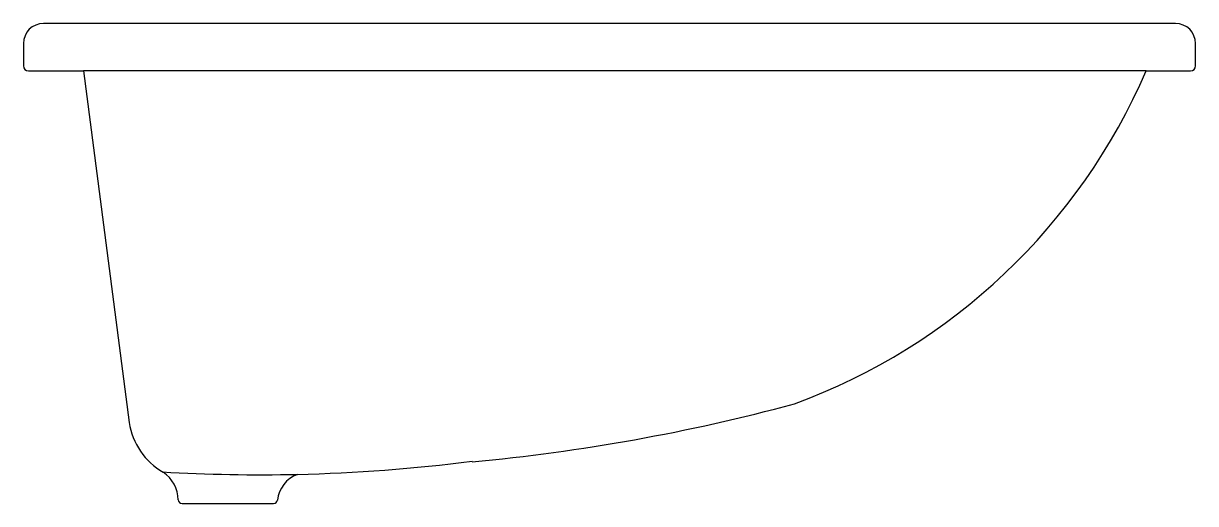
# Model space of a CAD drawing. Extents: x -846.605 to -846.137, y 498.857 to 499.048.
import ezdxf

# ---------------------------------------------------------------- set-up
doc = ezdxf.new("R2010")
doc.units = 0
doc.header["$LTSCALE"] = 50
doc.header["$MEASUREMENT"] = 0
doc.layers.add('A-PECAS', color=2, linetype='CONTINUOUS')

msp = doc.modelspace()

# ---------------------------------------------------------------- linework, layer by layer
at = {"layer": 'A-PECAS', "color": 2}
for p, q in [((-846.1452119169452, 499.0483011525102), (-846.5974905523605, 499.0483011525102)), ((-846.6054905523605, 499.0403011525102), (-846.6054905523605, 499.0313792307529)), ((-846.1372119169451, 499.0313792307529), (-846.1372119169451, 499.0403011525102)), ((-846.6034905523605, 499.0293792307529), (-846.5815200436768, 499.0293792307529)), ((-846.5815200436768, 499.0293792307529), (-846.5632769697186, 498.8888959652924)), ((-846.1569453859481, 499.0293792307529), (-846.1392119169451, 499.0293792307529)), ((-846.5421357349901, 498.8565041358205), (-846.5055805237726, 498.8565041358205))]:
    msp.add_line(p, q, dxfattribs=at)
at = {"layer": 'A-PECAS', "color": 1}
msp.add_line((-846.1569453859481, 499.0293792307529), (-846.5815200436768, 499.0293792307529), dxfattribs=at)
at = {"layer": 'A-PECAS', "color": 2}
for centre, radius, start, end in [((-846.5974905523605, 499.0403011525102), 0.008, 90, 180), ((-846.1452119169452, 499.0403011525102), 0.008, 0, 90), ((-846.6034905523605, 499.0313792307529), 0.002000000000002444, 179.9999999998046, 269.9999999997964), ((-846.1392119169451, 499.0313792307529), 0.002000000000002728, 270.0000000001995, 1.954436612550126e-10), ((-846.3819694919719, 499.1262684009773), 0.2449966522190397, 290.1739414813125, 336.7046223878043), ((-846.4998682461727, 499.6516793761128), 0.782020890626061, 275.4011044855046, 284.9991789442838), ((-846.5356780366368, 498.8931666129744), 0.02792739763881801, 188.7961622580344, 239.9042932563104), ((-846.51080686241, 499.5343344406689), 0.6663237556420205, 271.2685230444037, 277.2909758087578), ((-846.5572711943099, 498.8576713781948), 0.01363911676617985, 1.2594620507444, 56.19141811278209), ((-846.491568768028, 498.8564640409278), 0.01254015899092365, 110.9655727523338, 173.7024316926081), ((-846.5421357349901, 498.8580041358205), 0.001499999999999427, 181.2594620509269, 270.0000000000542), ((-846.5055242032491, 498.8580041358206), 0.001500000000069122, 269.9999999962708, 353.7024316888354)]:
    msp.add_arc(centre, radius, start, end, dxfattribs=at)
at = {"layer": 'A-PECAS', "color": 1}
msp.add_arc((-846.51080686241, 499.5343344406689), 0.6663237556420205, 266.6322223298583, 271.2685230444037, dxfattribs=at)

doc.saveas('drawing.dxf')
